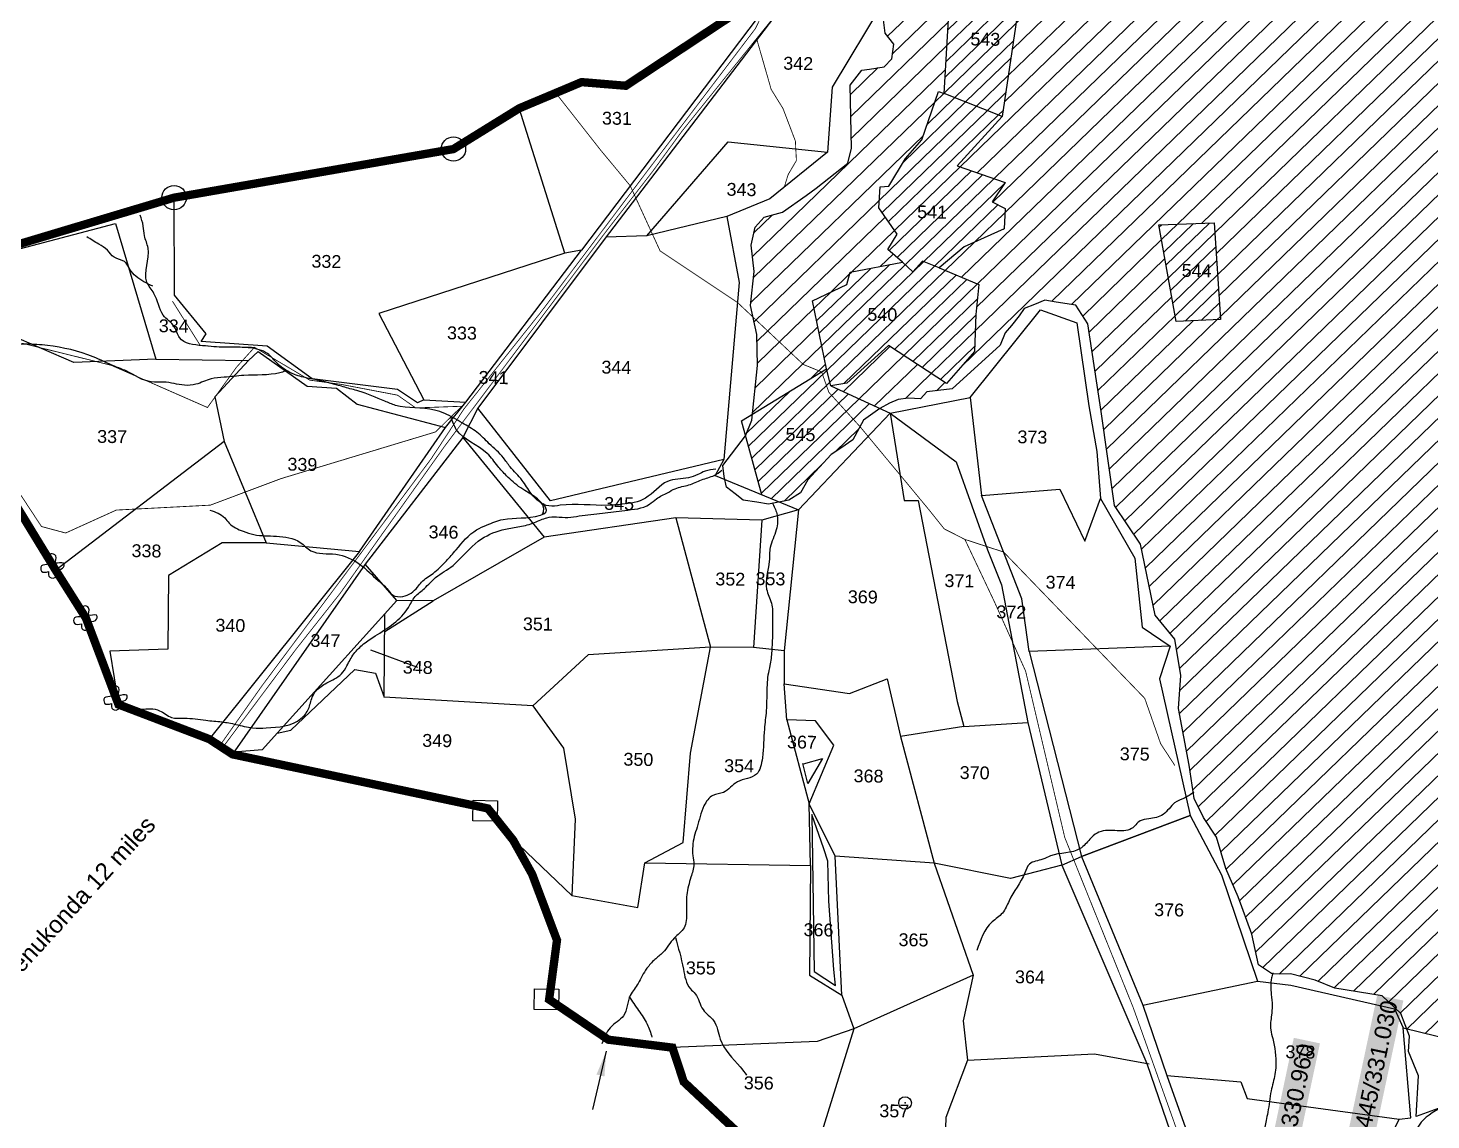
# Model space of a CAD drawing. Header units: feet. Extents: x 793020 to 798207, y 1563925 to 1571484.
# Drawn here: x 793883 to 795564, y 1566298 to 1567607 of the extents above; entities that cross this region are included whole.
import ezdxf
from ezdxf.enums import TextEntityAlignment as Align

# ---------------------------------------------------------------- set-up
doc = ezdxf.new("R2010")
doc.units = ezdxf.units.FT
doc.header["$LTSCALE"] = 15
doc.header["$MEASUREMENT"] = 0
doc.header["$PDMODE"] = 32
doc.header["$PDSIZE"] = 15
doc.linetypes.add('HIDDEN2', pattern=[0.1875, 0.125, -0.0625])
for name, color, linetype in [('HILL', 17, 'Continuous'), ('PLOT', 7, 'Continuous'), ('PLOT NO', 7, 'Continuous'), ('ROADS', 6, 'Continuous'), ('STRUCTURE', 5, 'Continuous'), ('TANKS-STREAM', 4, 'Continuous'), ('text2', 7, 'Continuous'), ('VILLAGE STONES', 240, 'Continuous')]:
    doc.layers.add(name, color=color, linetype=linetype)
doc.layers.add('VILLAGE BOUNDRY', color=5, linetype='HIDDEN2', lineweight=100)
doc.styles.get("Standard").update_dxf_attribs({"font": 'arial.ttf'})
doc.linetypes.add('DOTS', pattern='A,1e-06,-3,["●",Standard,S=3,R=0,X=-1.25,Y=-1.25],-3', length=6.000001)
doc.dimstyles.get("Standard").update_dxf_attribs({"dimtxt": 0.18, "dimasz": 30, "dimexe": 0.18, "dimexo": 0.0625, "dimgap": 0.09, "dimtad": 0, "dimtih": 1, "dimtoh": 1, "dimdec": 4, "dimzin": 0, "dimdsep": 46, "dimtxsty": 'Standard', "dimcen": 0.09, "dimadec": 0, "dimazin": 0, "dimtfac": 1, "dimtdec": 4, "dimtofl": 0, "dimtmove": 0, "dimatfit": 3, "dimfxl": 1, "dimtolj": 1, "dimtzin": 0, "dimarcsym": 0})
pattern_1 = [(44.0964586, (-45432.974, -26759.16), (-8.919515075, 9.20536399), [])]

msp = doc.modelspace()

# ---------------------------------------------------------------- hatches: boundary and pattern name
at = {"layer": 'TANKS-STREAM', "lineweight": -2}
h = msp.add_hatch(dxfattribs=at)
h.set_pattern_fill('ANSI31,_O', color=256, scale=153.813824, angle=-0.9035)
h.set_pattern_definition([(44.0964586, (-45432.974, -26759.16), (-13.37927261, 13.808046), [])])
h.paths.add_polyline_path([(795643, 1568038.9), (795621.6, 1568044.3), (795609.2, 1568043.3), (795592.8, 1568039.6), (795577, 1568044.3), (795555.6, 1568047.5), (795543.2, 1568044.5), (795519.7, 1568048), (795509.2, 1568046), (795492.9, 1568042.9), (795475.2, 1568044.8), (795458.6, 1568044), (795433.3, 1568042.8), (795421.6, 1568038.6), (795407.6, 1568037.8), (795401.9, 1568043.1), (795392.7, 1568051.7), (795382.2, 1568051.8), (795335.9, 1568052.5), (795317.8, 1568036.7), (795288.6, 1568011.1), (795232, 1567995.2), (795179.5, 1568005.1), (795145, 1568015), (795113.7, 1568018.7), (795113.3, 1568015), (795127.5, 1568014.6), (795131.6, 1567972.4), (795138.3, 1567971), (795137.2, 1567860.1), (795086.6, 1567858.1), (795082.7, 1567850.6), (795062.8, 1567835.6), (795017.1, 1567812.6), (794988.8, 1567783.5), (794951.9, 1567752.4), (794918.8, 1567744.2), (794866, 1567742.3), (794859.1, 1567742), (794876.9, 1567722.4), (794895.3, 1567695.5), (794913.3, 1567659.6), (794913.3, 1567634.5), (794908.1, 1567616.7), (794910.2, 1567600.7), (794920.5, 1567587.8), (794918, 1567570.1), (794909, 1567560.7), (794891.3, 1567557.9), (794882.2, 1567556.5), (794868.3, 1567538.7), (794869.6, 1567463.1), (794865.5, 1567445.2), (794827.4, 1567414.9), (794815.4, 1567406.4), (794787.1, 1567386.2), (794765.1, 1567380.2), (794754.1, 1567368.3), (794749.6, 1567346.6), (794753.1, 1567315), (794748.8, 1567274.2), (794756.4, 1567239.5), (794757.1, 1567202.3), (794751, 1567144.2), (794839.8, 1567198.3), (794823.1, 1567280.1), (794864.1, 1567299.5), (794868, 1567314.1), (794930.9, 1567326.2), (794913.3, 1567341.4), (794924.5, 1567359.9), (794902.6, 1567391.3), (794904, 1567416.5), (794914.7, 1567417.5), (794934.4, 1567450.4), (794954, 1567473.1), (794973.9, 1567531), (794980.8, 1567528.6), (794992.5, 1567727), (795018.2, 1567723.7), (795067.5, 1567768.8), (795088.2, 1567756.6), (795050.4, 1567501.1), (794996.4, 1567441.8), (795054.1, 1567422), (795038.3, 1567398.6), (795053.8, 1567390.5), (795052.7, 1567366.2), (795004.8, 1567344.7), (794974.7, 1567319.3), (795022.4, 1567299.5), (795018.9, 1567263.5), (795017.3, 1567219.1), (794983.8, 1567180.7), (794914.2, 1567226.2), (794864.3, 1567181.3), (794844.9, 1567178.1), (794903.7, 1567151), (794915.2, 1567157.1), (794925.8, 1567161.5), (794937.9, 1567163.3), (794952.5, 1567162.5), (794960.1, 1567170.7), (794990.5, 1567174.5), (795048, 1567226.6), (795053.8, 1567241.6), (795061.4, 1567250.4), (795070.6, 1567262.1), (795076.7, 1567270.9), (795089, 1567275.7), (795101.6, 1567280.7), (795115.1, 1567278.5), (795138.5, 1567274.6), (795153.2, 1567252.2), (795168.9, 1567147.3), (795185.2, 1567034.6), (795216.1, 1566988.3), (795233.8, 1566902.9), (795257.2, 1566874.2), (795264.5, 1566830.7), (795261.6, 1566791.2), (795274.7, 1566723.2), (795280.6, 1566683), (795291.9, 1566660.2), (795307.5, 1566636.9), (795318.4, 1566599.3), (795333.2, 1566565.2), (795349.6, 1566520.3), (795357.5, 1566483.6), (795374.4, 1566472.3), (795396.2, 1566472.8), (795425.7, 1566465.1), (795449, 1566455.6), (795505.8, 1566446.4), (795528.1, 1566425.3), (795535.2, 1566407.2), (795692.5, 1566368.4), (795722.8, 1566373), (795730.3, 1566392.1), (795730.5, 1566404.9), (795731, 1566440.9), (795732.2, 1566448), (795744.6, 1566457.3), (795755.7, 1566469.4), (795757.7, 1566476.2), (795761.5, 1566492), (795760.6, 1566503.1), (795759.5, 1566518.1), (795765.4, 1566546.6), (795759.8, 1566576.7), (795742.7, 1566632.3), (795727, 1566659), (795709.7, 1566686.3), (795707.1, 1566701.2), (795693.3, 1566751.7), (795679.5, 1566777.9), (795679.2, 1566807), (795688.9, 1566824.2), (795687, 1566850.6), (795687.5, 1566864.3), (795694.3, 1566880.9), (795700.7, 1566889.5), (795726.9, 1566898.5), (795747.1, 1566887.1), (795788.3, 1566873.9), (795817.3, 1566867.1), (795842, 1566865.9), (795866.7, 1566872.1), (795907.2, 1566889.3), (795934.9, 1566900.9), (795967.6, 1566914.6), (796012.6, 1566946.8), (796036.4, 1566966.6), (796066.7, 1566990.8), (796109.2, 1567024.9), (796116.3, 1567031.5), (796122.2, 1567037.4), (796133.7, 1567047.4), (796144.2, 1567055.7), (796147.1, 1567065.4), (796161.3, 1567071.7), (796182.2, 1567069.2), (796201.8, 1567082.2), (796198.1, 1567091.5), (796201.5, 1567106.2), (796204.7, 1567114.8), (796207.7, 1567126.2), (796211.2, 1567132.8), (796217.7, 1567147.1), (796218.9, 1567166.1), (796220.5, 1567189.5), (796222.1, 1567212.4), (796219.6, 1567227.3), (796224.6, 1567239.2), (796233.9, 1567259.4), (796250.5, 1567264.8), (796263, 1567265.3), (796277.2, 1567257.4), (796294.3, 1567256.9), (796309.3, 1567250.3), (796321.3, 1567234.3), (796343.1, 1567223.8), (796357.9, 1567209.8), (796369.1, 1567190.5), (796387.5, 1567175.9), (796416.8, 1567144.7), (796428.2, 1567139.5), (796465.1, 1567104.8), (796468.8, 1567130.9), (796469.1, 1567209.5), (796573.5, 1567220.4), (796661.4, 1567183), (796663.3, 1567138.1), (796675.5, 1567147.7), (796711.7, 1567137.2), (796748.5, 1567104.5), (796810, 1567084.1), (796830.8, 1567092.4), (796845, 1567082.3), (796880.4, 1567088.3), (796876.9, 1567091.4), (796860.9, 1567104.5), (796821.6, 1567134.3), (796802.7, 1567157.5), (796774.9, 1567181), (796759.7, 1567191.8), (796734.2, 1567166), (796655.5, 1567206.9), (796566.3, 1567299.6), (796597.6, 1567320), (796642.4, 1567332.3), (796639.2, 1567336.8), (796634.9, 1567354.5), (796630.5, 1567389.3), (796627.7, 1567406.4), (796618.8, 1567423.9), (796618.5, 1567450.6), (796620.1, 1567464.8), (796615.3, 1567486.7), (796606.6, 1567498.4), (796590.4, 1567511.7), (796570, 1567528.3), (796557.4, 1567536.6), (796547.7, 1567546.3), (796547, 1567556.7), (796545.5, 1567581.3), (796546.9, 1567596.3), (796550, 1567607.5), (796553.8, 1567632.6), (796561.6, 1567648.4), (796565.1, 1567656.9), (796576.4, 1567665.6), (796585.9, 1567674.5), (796592.8, 1567686.7), (796597.3, 1567693.4), (796609.2, 1567700.4), (796629.5, 1567715.3), (796632.4, 1567724.2), (796630.4, 1567736.5), (796623, 1567743.4), (796597, 1567759.2), (796583.5, 1567763.5), (796573.4, 1567769.4), (796563.7, 1567774.8), (796552.1, 1567784.1), (796537.7, 1567788.9), (796499.9, 1567801.6), (796473.9, 1567808.9), (796469.1, 1567813.2), (796461, 1567821.2), (796447.5, 1567829.6), (796438.2, 1567833.1), (796428.5, 1567841.9), (796411.5, 1567864), (796411.2, 1567876.7), (796417.3, 1567892.6), (796429.9, 1567916.3), (796446.1, 1567935.1), (796475.6, 1567952.9), (796510.8, 1567965), (796541.7, 1567994.5), (796568.6, 1568019.3), (796599.1, 1568038.4), (796630.3, 1568054.4), (796660.7, 1568079.9), (796689.1, 1568098.8), (796729.6, 1568107.8), (796764.7, 1568106.6), (796808.8, 1568073.6), (796835, 1568054.1), (796883.1, 1568028.6), (796896.9, 1568027), (796915.6, 1568035.8), (796931.3, 1568054.1), (796922.7, 1568072.5), (796912.1, 1568087.6), (796883.8, 1568128.8), (796871.1, 1568140.4), (796860.8, 1568160.5), (796841.2, 1568181.4), (796827.3, 1568201.2), (796818.3, 1568214.1), (796808.9, 1568232.5), (796798.5, 1568240.3), (796773.8, 1568269.3), (796761, 1568285.6), (796750.6, 1568294.9), (796730.1, 1568313.3), (796721.4, 1568323.8), (796715.5, 1568330.2), (796709.2, 1568333.3), (796664.7, 1568244.4), (796597.5, 1568244.8), (796566, 1568167), (796460.5, 1568148.5), (796346.5, 1568111.1), (796348.6, 1568172.8), (796385.7, 1568223.2), (796457.2, 1568277.3), (796568.4, 1568280.3), (796595.4, 1568362.7), (796569.4, 1568354.8), (796545.5, 1568354.2), (796535.3, 1568349.2), (796508, 1568348.5), (796476.5, 1568336.2), (796457.3, 1568340.5), (796439.9, 1568335.8), (796405.7, 1568326.6), (796380.4, 1568303.5), (796334, 1568261), (796303, 1568223.9), (796277.3, 1568196.2), (796245.4, 1568192.4), (796212.1, 1568192.7), (796205.6, 1568189.2), (796188, 1568162.6), (796174.2, 1568150.8), (796156.7, 1568145.6), (796128.5, 1568132.1), (796116.4, 1568122), (796088.7, 1568111.1), (796067.3, 1568091), (795986.5, 1568042.4), (795938.6, 1568031.6), (795905.5, 1568034.2), (795850.3, 1568049.9), (795815.1, 1568067), (795790.9, 1568079.5), (795776.6, 1568064.6), (795757.7, 1568061.8), (795734.5, 1568058.3), (795711.7, 1568048.9), (795667.1, 1568049.8)])
h.paths.add_polyline_path([(795304.6, 1567373.3), (795312, 1567257.5), (795259, 1567255.2), (795238.3, 1567371.1)], flags=16)
h = msp.add_hatch(dxfattribs=at)
h.set_pattern_fill('ANSI31', color=256, scale=102.542549, angle=-0.9035)
h.set_pattern_definition(pattern_1)
h.paths.add_polyline_path([(795088.2, 1567756.6), (795067.5, 1567768.8), (795018.2, 1567723.7), (794992.5, 1567727), (794980.8, 1567528.6), (795050.4, 1567501.1)])
h = msp.add_hatch(dxfattribs=at)
h.set_pattern_fill('ANSI31', color=256, scale=102.542549, angle=-0.9035)
h.set_pattern_definition(pattern_1)
h.paths.add_polyline_path([(794954, 1567473.1), (794934.4, 1567450.4), (794914.7, 1567417.5), (794904, 1567416.5), (794902.6, 1567391.3), (794924.5, 1567359.9), (794913.3, 1567341.4), (794930.9, 1567326.2), (794943.4, 1567314.5), (794955, 1567327.3), (794974.7, 1567319.3), (795004.8, 1567344.7), (795052.7, 1567366.2), (795053.8, 1567390.5), (795038.3, 1567398.6), (795054.1, 1567422), (794996.4, 1567441.8), (795050.4, 1567501.1), (794980.8, 1567528.6), (794973.9, 1567531)])
h = msp.add_hatch(dxfattribs=at)
h.set_pattern_fill('ANSI31', color=256, scale=102.542549, angle=-0.9035)
h.set_pattern_definition(pattern_1)
h.paths.add_polyline_path([(795304.6, 1567373.3), (795238.3, 1567371.1), (795259, 1567255.2), (795312, 1567257.5)])
h = msp.add_hatch(dxfattribs=at)
h.set_pattern_fill('ANSI31', color=256, scale=102.542549, angle=-0.9035)
h.set_pattern_definition(pattern_1)
h.paths.add_polyline_path([(794943.4, 1567314.5), (794930.9, 1567326.2), (794868, 1567314.1), (794864.1, 1567299.5), (794823.1, 1567280.1), (794839.8, 1567198.3), (794844.9, 1567178.1), (794864.3, 1567181.3), (794914.2, 1567226.2), (794983.8, 1567180.7), (795017.3, 1567219.1), (795018.9, 1567263.5), (795022.4, 1567299.5), (794974.7, 1567319.3), (794955, 1567327.3)])
h = msp.add_hatch(dxfattribs=at)
h.set_pattern_fill('ANSI31', color=256, scale=102.542549, angle=-0.9035)
h.set_pattern_definition(pattern_1)
h.paths.add_polyline_path([(794845.4, 1567095.8), (794857, 1567103.4), (794871.2, 1567113.4), (794884.2, 1567136.7), (794903.7, 1567151), (794844.9, 1567178.1), (794839.8, 1567198.3), (794751, 1567144.2), (794750.2, 1567136.9), (794742.8, 1567118), (794762.2, 1567047.4), (794783.3, 1567038.6), (794794.8, 1567040.9), (794808.7, 1567049.5), (794817.6, 1567065.1), (794831.4, 1567080.6)])

# ---------------------------------------------------------------- linework, layer by layer
at = {"layer": 'HILL', "lineweight": -2, "elevation": -2.1}
for points in [[(794812.1, 1566724.8), (794835.1, 1566731.1), (794817.4, 1566701.1), (794811.4, 1566725.2)], [(794822.4, 1566663.8), (794825.2, 1566475.6), (794850.5, 1566458.7), (794848.6, 1566478), (794842.5, 1566560.2), (794841.5, 1566608), (794836.6, 1566622.6), (794822.4, 1566663.8)]]:
    msp.add_lwpolyline(points, dxfattribs=at)
at = {"layer": 'PLOT', "lineweight": -2}
for points in [[(794762.2, 1567047.4), (794737.8, 1567136.2), (794839.8, 1567198.3), (794823.1, 1567280.1), (794864.1, 1567299.5), (794868, 1567314.1), (794930.9, 1567326.2), (794913.3, 1567341.4), (794924.5, 1567359.9), (794902.6, 1567391.3), (794904, 1567416.5), (794914.7, 1567417.5), (794934.4, 1567450.4), (794954, 1567473.1), (794973.9, 1567531), (794980.8, 1567528.6), (794992.5, 1567727), (795018.2, 1567723.7), (795067.5, 1567768.8), (795088.2, 1567756.6), (795050.4, 1567501.1), (794980.8, 1567528.6)], [(794828.2, 1567721.8), (794781.4, 1567626.2), (794574.5, 1567355.1), (794422, 1567151.3), (794403.9, 1567116.1), (794286.6, 1566964.3), (794127.8, 1566736.1)], [(794838.4, 1567738.2), (794866.2, 1567726), (794892, 1567688.1), (794907.8, 1567637.8), (794846.7, 1567536.1), (794841, 1567458), (794771.9, 1567402.2), (794720.3, 1567381.2), (794624.5, 1567357.9), (794575.4, 1567356.3)], [(794803.9, 1567713.7), (794756.5, 1567618.8), (794546, 1567340.5), (794526.1, 1567337.2), (794471.5, 1567510.8)], [(795050.4, 1567501.1), (794996.4, 1567441.8), (795054.1, 1567422), (795038.3, 1567398.6), (795053.8, 1567390.5), (795052.7, 1567366.2), (795004.8, 1567344.7), (794974.7, 1567319.3), (794955, 1567327.3), (794943.4, 1567314.5), (794930.9, 1567326.2)], [(794624.5, 1567357.9), (794721.9, 1567470.7), (794841, 1567458)], [(794357, 1567161.1), (794349.5, 1567157.8), (794325.7, 1567173.6), (794223.4, 1567186.2), (794169.4, 1567225.6), (794090.2, 1567231.3), (794096.1, 1567240.4), (794058, 1567286.7), (794057.6, 1567403.6)], [(793708.7, 1567299.1), (793987.6, 1567372.5), (794035.9, 1567210), (794147.1, 1567208.2), (794158.4, 1567219.2), (794217.4, 1567177.6), (794252.4, 1567175.2), (794277, 1567155.9), (794383, 1567128.1), (794407.5, 1567158.3)], [(794720.3, 1567381.2), (794735.2, 1567301.9), (794716.9, 1567089.5), (794508.8, 1567040), (794422, 1567151.3)], [(794526.1, 1567337.2), (794303.3, 1567264.6), (794357, 1567161.1), (794407.5, 1567158.3), (794546, 1567340.5)], [(794974.7, 1567319.3), (795022.4, 1567299.5), (795018.9, 1567263.5), (795017.3, 1567219.1), (794983.8, 1567180.7), (794914.2, 1567226.2), (794864.3, 1567181.3), (794844.9, 1567178.1), (794839.8, 1567198.3)], [(794716.9, 1567089.5), (794706.5, 1567070.3), (794706.5, 1567070.3), (794806.1, 1567029.3), (794916.3, 1567145.2), (795012.2, 1567164.1), (795096.2, 1567269.2), (795139.7, 1567253.6), (795154.2, 1567153.9), (795164, 1567099.3), (795168.3, 1567042.9), (795209.5, 1566971.3), (795218, 1566888.7), (795251.7, 1566865.8), (795239.1, 1566826.7), (795275.6, 1566662.6), (795313.3, 1566591.5), (795356.6, 1566463.9), (795396.5, 1566459.4), (795520.7, 1566431.1), (795531, 1566408.3), (795692.5, 1566368.4)], [(794035.9, 1567210), (793937.4, 1567206), (793860, 1567239.6), (793843.6, 1567202.4), (793826.8, 1567193.1), (793788.1, 1567206.5), (793728.3, 1567154.4), (793612, 1567160.2), (793598, 1567179.4), (793628.7, 1567224.7)], [(794147.1, 1567208.2), (794106.6, 1567164.8), (794117.6, 1567111.3), (793915.8, 1566956.8)], [(794844.9, 1567178.1), (794916.3, 1567145.2)], [(795012.2, 1567164.1), (795025.7, 1567046.5), (795119.6, 1567054), (795149.3, 1566991.9), (795168.3, 1567042.9)], [(794916.3, 1567145.2), (794995.2, 1567087), (795032.8, 1566981.2), (795049.5, 1566939.3), (795081, 1566774.3), (795122, 1566603), (795145.3, 1566613.5)], [(794916.3, 1567145.2), (794932.8, 1567040.6), (794949.5, 1567040.3), (794996.6, 1566799.6), (795004.4, 1566769.6), (795081, 1566774.3)], [(794117.6, 1567111.3), (794168.2, 1566989.6), (794280, 1566979.5), (794383, 1567128.1)], [(794403.9, 1567116.1), (794501.3, 1566996.4), (794368.1, 1566920.2), (794324.9, 1566920.5), (794286.6, 1566964.3)], [(795251.7, 1566865.8), (795082.9, 1566859.3), (795074, 1566922.4), (795025.7, 1567046.5)], [(794806.1, 1567029.3), (794789.1, 1566860.2), (794752.1, 1566864.2), (794700.9, 1566864.8), (794553.9, 1566855.6), (794487.9, 1566794.3), (794309.4, 1566804.6)], [(794806.1, 1567029.3), (794762.2, 1567016.8), (794659.1, 1567019.6), (794501.3, 1566996.4)], [(794659.1, 1567019.6), (794700.9, 1566864.8)], [(794762.2, 1567016.8), (794752.1, 1566864.2)], [(794168.2, 1566989.6), (794115.3, 1566989.7), (794051.1, 1566950.4), (794050.3, 1566862.2), (793980.7, 1566859.8), (793991, 1566795.9)], [(794280, 1566979.5), (794099.8, 1566754.4)], [(794324.9, 1566920.5), (794163.3, 1566741.4), (794129.5, 1566738.5)], [(794310.2, 1566883.4), (794368.1, 1566920.2)], [(794181.4, 1566761.5), (794197.7, 1566764.9), (794274.2, 1566837.9), (794299, 1566833.3), (794309.4, 1566804.6), (794310.5, 1566904.6)], [(794462, 1566635.8), (794534.6, 1566566.7), (794613.8, 1566552.4), (794622.1, 1566605.9), (794668, 1566630.3), (794676.9, 1566737.6), (794700.9, 1566864.8)], [(794789.1, 1566860.2), (794788.9, 1566820.7), (794867.2, 1566809), (794912.6, 1566826.5), (794928.5, 1566757.5), (794968.9, 1566605.7), (795015.5, 1566471.3), (795003.6, 1566416.4), (795009, 1566369.2), (794982.9, 1566300.5), (794979.4, 1566191.2)], [(795082.9, 1566859.3), (795145.3, 1566613.5), (795275.6, 1566662.6)], [(795122, 1566603), (795060.2, 1566587.4), (794968.9, 1566605.7), (794850.1, 1566613.9), (794818.9, 1566676.8), (794848.7, 1566747), (794826.8, 1566776.3), (794792.2, 1566777.5), (794788.9, 1566820.7)], [(794487.9, 1566794.3), (794524.6, 1566743.6), (794538.4, 1566658.4), (794534.6, 1566566.7)], [(794792.2, 1566777.5), (794818.9, 1566676.8)], [(795004.4, 1566769.6), (794928.5, 1566757.5)], [(794622.1, 1566605.9), (794820.5, 1566602.6), (794818.9, 1566676.8)], [(795275.6, 1566662.6), (795145.3, 1566613.5), (795218.8, 1566435.5), (795356.6, 1566463.9)], [(794858, 1566447.4), (794850.1, 1566613.9)], [(794820.5, 1566602.6), (794819.6, 1566471.4), (794858, 1566447.4), (794872.7, 1566407)], [(795122, 1566603), (795223.9, 1566365.3), (795289.2, 1566174.2), (795301.9, 1566137.1)], [(795015.5, 1566471.3), (794872.7, 1566407), (794828.5, 1566391.9), (794655.1, 1566384.4)], [(795218.8, 1566435.5), (795247.6, 1566351.1), (795336.4, 1566343.5), (795343.9, 1566323.5), (795526.2, 1566298.7)], [(794872.7, 1566407), (794815.7, 1566224.3)], [(795300.2, 1565783.4), (795336.8, 1566001.8), (795362.6, 1566003.9), (795400.5, 1566150.5), (795459.9, 1566161.1), (795526.2, 1566298.7), (795540.1, 1566300.3), (795531, 1566408.3)], [(795009, 1566369.2), (795161.2, 1566377.1), (795226.7, 1566364.8)], [(795247.6, 1566351.1), (795322.2, 1566142.9)]]:
    msp.add_lwpolyline(points, dxfattribs=at)
at = {"layer": 'PLOT', "lineweight": -2, "elevation": -2.1}
msp.add_lwpolyline([(795238.3, 1567371.1), (795304.6, 1567373.3), (795312, 1567257.5), (795259, 1567255.2), (795238.3, 1567371.1)], dxfattribs=at)
at = {"layer": 'ROADS', "linetype": 'HIDDEN2', "lineweight": -2, "ltscale": 10, "const_width": 1}
for points in [[(794112.3, 1566746.2), (794163.3, 1566818.6), (794311, 1567016.7), (794365.8, 1567090.4), (794405.3, 1567150.4), (794496.7, 1567265.4), (794626.6, 1567437.7), (794754.5, 1567606.3), (794801.6, 1567702.6), (794807.6, 1567715)], [(794816.1, 1567717.8), (794777.8, 1567621.5), (794666.8, 1567483.7), (794630.9, 1567434.5), (794574.7, 1567362), (794485.8, 1567243.7), (794428.4, 1567167.3), (794382.7, 1567106.5), (794312.8, 1567008.2), (794256.8, 1566929.2), (794204.2, 1566862.6), (794142.7, 1566780.2), (794117.7, 1566746.6)], [(794756, 1567594.4), (794773.4, 1567533.6), (794787.7, 1567510.4), (794802.5, 1567471.5), (794803.7, 1567448.1), (794793.9, 1567431.5), (794789.1, 1567416.1)], [(794515.2, 1567529.2), (794569.3, 1567460.3), (794604.5, 1567417.9), (794640.3, 1567339.8), (794733.2, 1567277.8), (794812, 1567203.6), (794833.9, 1567194.7), (794842.7, 1567170.1), (794879.9, 1567129.1), (794937.5, 1567059.7), (794962, 1567030.1), (794981, 1567006.4), (795005.7, 1566993.8), (795052.1, 1566978.7), (795150.8, 1566876.3), (795221.3, 1566803.2), (795240.3, 1566748.9), (795257.4, 1566722.7)], [(795005.7, 1566993.8), (795040.8, 1566919.6), (795078.5, 1566835.8), (795125.4, 1566636.4), (795207.7, 1566431.8), (795280.9, 1566226.4), (795309, 1566136.8), (795320.5, 1566055.2), (795330, 1565987.6), (795346.8, 1565868.2), (795377.7, 1565817.2), (795426.1, 1565622), (795456, 1565469.6), (795471, 1565384), (795518.8, 1565267.4), (795534.8, 1565228.3)]]:
    msp.add_lwpolyline(points, dxfattribs=at)
at = {"layer": 'ROADS', "linetype": 'DOTS', "lineweight": -2, "ltscale": 0.15, "const_width": 1}
for points in [[(793554.5, 1567283.6), (793572.6, 1567260.8), (793573, 1567232.4), (793577.9, 1567218.3), (793588.3, 1567194.9), (793616.9, 1567137.9), (793618.4, 1567129.5), (793669.2, 1567134.7), (793700.3, 1567143.4), (793711.6, 1567148), (793740.6, 1567154.5), (793784.7, 1567199), (793835.2, 1567187.8), (793849.3, 1567200.2), (793860.7, 1567223.6), (793876.2, 1567228.9), (793982.2, 1567202.7), (794097.7, 1567152), (794132.6, 1567200.4), (794154.1, 1567224.2), (794220.4, 1567184.8), (794257.5, 1567179.8)], [(794154.1, 1567224.2), (794105.8, 1567225), (794089.1, 1567226.4), (794055.8, 1567279.4)]]:
    msp.add_lwpolyline(points, dxfattribs=at)
at = {"layer": 'ROADS', "linetype": 'DOTS', "lineweight": -2, "ltscale": 0.15, "const_width": 1, "elevation": -2.1}
msp.add_lwpolyline([(794402.5, 1567153.5), (794347.3, 1567151.5), (794325.6, 1567166.8), (794257.5, 1567179.8)], dxfattribs=at)
at = {"layer": 'ROADS', "linetype": 'HIDDEN2', "lineweight": -2, "ltscale": 10, "const_width": 1, "elevation": -2.1}
msp.add_lwpolyline([(793863.7, 1567062.6), (793898.7, 1567009.3), (793927.7, 1567001.5), (793988.4, 1567029), (794101.1, 1567034.9), (794185.8, 1567066.7), (794371.1, 1567122.7), (794407.5, 1567158.3)], dxfattribs=at)
at = {"layer": 'TANKS-STREAM', "lineweight": -2, "elevation": -2.1}
for points in [[(794715.4, 1567082.6), (794742.8, 1567118), (794750.2, 1567136.9), (794757.1, 1567202.3), (794756.4, 1567239.5), (794748.8, 1567274.2), (794753.1, 1567315), (794749.6, 1567346.6), (794754.1, 1567368.3), (794765.1, 1567380.2), (794787.1, 1567386.2), (794815.4, 1567406.4), (794827.4, 1567414.9), (794865.5, 1567445.2), (794869.6, 1567463.1), (794868.3, 1567538.7), (794882.2, 1567556.5), (794891.3, 1567557.9), (794909, 1567560.7), (794918, 1567570.1), (794920.5, 1567587.8), (794910.2, 1567600.7), (794908.1, 1567616.7)], [(795577.5, 1566313), (795546.6, 1566302), (795549.6, 1566350.5), (795537.5, 1566379.9), (795538.8, 1566398.2), (795528.1, 1566425.3), (795505.8, 1566446.4), (795449, 1566455.6), (795425.7, 1566465.1), (795396.2, 1566472.8), (795374.4, 1566472.3), (795357.5, 1566483.6), (795349.6, 1566520.3), (795333.2, 1566565.2), (795318.4, 1566599.3), (795307.5, 1566636.9), (795291.9, 1566660.2), (795280.6, 1566683), (795274.7, 1566723.2), (795261.6, 1566791.2), (795264.5, 1566830.7), (795257.2, 1566874.2), (795233.8, 1566902.9), (795216.1, 1566988.3), (795185.2, 1567034.6), (795168.9, 1567147.3), (795153.2, 1567252.2), (795138.5, 1567274.6), (795115.1, 1567278.5), (795101.6, 1567280.7), (795089, 1567275.7), (795076.7, 1567270.9), (795070.6, 1567262.1), (795061.4, 1567250.4), (795053.8, 1567241.6), (795048, 1567226.6), (794990.5, 1567174.5), (794960.1, 1567170.7), (794952.5, 1567162.5), (794937.9, 1567163.3), (794925.8, 1567161.5), (794915.2, 1567157.1), (794903.7, 1567151), (794884.2, 1567136.7), (794871.2, 1567113.4), (794857, 1567103.4), (794845.4, 1567095.8), (794831.4, 1567080.6), (794817.6, 1567065.1), (794808.7, 1567049.5), (794794.8, 1567040.9), (794770.4, 1567036.1), (794756.4, 1567038.3), (794740, 1567040.9), (794730.2, 1567048.5), (794720.1, 1567056.3), (794717.1, 1567069.2), (794715.4, 1567082.6)]]:
    msp.add_lwpolyline(points, dxfattribs=at)
at = {"layer": 'TANKS-STREAM', "lineweight": -2}
for points in [[(794707.1, 1567078, -2.1), (794694.4, 1567075.7, -2.1), (794685.5, 1567071.5, -2.1), (794674.3, 1567067.8, -2.1), (794649.3, 1567063.3, -2.1), (794622.7, 1567043.3, -2.1), (794594.8, 1567035.9, -2.1), (794577.7, 1567034.7, -2.1), (794520.7, 1567034.7, -2.1), (794507, 1567033.9, -2.1), (794485.8, 1567048.8, -2.1), (794474.9, 1567064.6, -2.1), (794460.5, 1567080.9, -2.1), (794452.4, 1567091.7, -2.1), (794435.6, 1567108.5, -2.1), (794420.7, 1567122.4, -2.1), (794403.3, 1567133.4, -2.1), (794382.1, 1567144.9, -2.1), (794369.9, 1567149, -2.1), (794323.2, 1567154.6, -2.1), (794310.2, 1567159.7, -2.1), (794279, 1567171.6, -2.1), (794262.3, 1567176.3, -2.1), (794254.8, 1567178.5, -2.1), (794219.4, 1567186.9, -2.1), (794202, 1567191.6, -2.1), (794182, 1567204.5, -2.1), (794169.6, 1567216.7, -2.1), (794148.8, 1567223.5, -2.1), (794129.7, 1567224.2, -2.1), (794118.4, 1567224.3, -2.1), (794091.7, 1567226.1, -2.1), (794064.2, 1567235.8, -2.1), (794057.9, 1567248.9, -2.1), (794044.8, 1567262.7, -2.1), (794033.6, 1567288.9, -2.1), (794025.2, 1567302.3, -2.1), (794026.5, 1567343.2, -2.1), (794022.2, 1567358, -2.1), (794020.7, 1567369.6, -2.1), (794017.2, 1567382.7, -2.1)], [(794032.2, 1567297.4, -2.1), (794011.9, 1567309.3, -2.1), (794004.8, 1567317.6, -2.1), (793998.1, 1567326.9, -2.1), (793985.9, 1567332.2, -2.1), (793977.8, 1567340.6, -2.1), (793967.4, 1567347.9, -2.1), (793953.1, 1567356.7, -2.1)], [(794191.1, 1567195.5, -2.1), (794184.5, 1567193.6, -2.1), (794141.4, 1567190.5, -2.1), (794117.7, 1567188.2, -2.1), (794102, 1567186.4, -2.1), (794083.8, 1567179.8, -2.1), (794070.1, 1567178.7, -2.1), (794045.1, 1567182.5, -2.1), (794030.4, 1567182.7, -2.1), (794000.2, 1567195.8, -2.1), (793986.3, 1567201.5, -2.1), (793960.8, 1567212.8, -2.1), (793905.8, 1567226.3, -2.1), (793880.9, 1567228.1, -2.1), (793842.5, 1567227.7, -2.1), (793817.5, 1567223.6, -2.1), (793805.4, 1567213.2, -2.1), (793772.2, 1567212.4, -2.1), (793764.8, 1567200.5, -2.1), (793757.2, 1567195.2, -2.1), (793734.5, 1567184.3, -2.1), (793721.1, 1567180.4, -2.1), (793684.8, 1567160.1, -2.1), (793661.3, 1567150.4, -2.1), (793653, 1567144.1, -2.1), (793637.9, 1567140.5, -2.1)], [(794499.5, 1567024.6, -2.1), (794500.4, 1567026.7, -2.1), (794473.3, 1567055.7, -2.1), (794456.2, 1567070.1, -2.1), (794445.7, 1567081.7, -2.1), (794433.2, 1567096.8, -2.1), (794396, 1567125.8, -2.1), (794389.8, 1567140, -2.1)], [(794100.7, 1567028.7, -2.1), (794118.4, 1567019.8, -2.1), (794123.7, 1567013.2, -2.1), (794140.4, 1567003.7, -2.1), (794153.3, 1566999.7, -2.1), (794180.4, 1566997.7, -2.1), (794209, 1566990.2, -2.1), (794221.8, 1566980.3, -2.1), (794251.5, 1566976, -2.1), (794280, 1566964.2, -2.1), (794302.5, 1566944.4, -2.1), (794312.6, 1566935, -2.1), (794319.5, 1566927.3, -2.1), (794332, 1566925.5, -2.1), (794349.5, 1566936.6, -2.1), (794354.4, 1566942.5, -2.1), (794368.1, 1566953.1, -2.1), (794384.1, 1566968, -2.1), (794395.7, 1566981.3, -2.1), (794420.4, 1567005.3, -2.1), (794432.4, 1567011, -2.1), (794452, 1567017.7, -2.1), (794497.1, 1567023, -2.1), (794503.6, 1567026.7, -2.1), (794500.5, 1567037, -2.1)], [(794774.6, 1567037.9, -2.1), (794780.2, 1567024.8, -2.1), (794779.6, 1567005.3, -2.1), (794772.3, 1566984.1, -2.1), (794771.2, 1566967.7, -2.1), (794768, 1566934.1, -2.1), (794773.7, 1566917.4, -2.1), (794775.2, 1566899, -2.1), (794774.9, 1566876, -2.1), (794774.2, 1566859.9, -2.1), (794772, 1566842.5, -2.1), (794769.6, 1566831, -2.1), (794768.5, 1566819.6, -2.1), (794767.5, 1566788.3, -2.1), (794765.3, 1566766.4, -2.1), (794762.9, 1566732, -2.1), (794755.7, 1566712.3, -2.1), (794733, 1566703, -2.1), (794724.6, 1566696.7, -2.1), (794716.2, 1566690.4, -2.1), (794703.7, 1566686.9, -2.1), (794692.9, 1566674.2, -2.1), (794684.7, 1566648.9, -2.1), (794681.3, 1566637.5, -2.1), (794679.6, 1566614.5, -2.1), (794680.8, 1566604.3, -2.1), (794677.3, 1566588.8, -2.1), (794672.4, 1566567.7, -2.1), (794672, 1566546.3, -2.1), (794669, 1566528, -2.1), (794657.3, 1566515.8, -2.1), (794643.7, 1566498.5, -2.1), (794633.9, 1566489.9, -2.1), (794624.5, 1566479.5, -2.1), (794618.8, 1566470.4, -2.1), (794614.1, 1566461.3, -2.1), (794604.6, 1566447, -2.1), (794596.4, 1566422.7, -2.1), (794580.5, 1566408.3, -2.1), (794570.6, 1566389.1, -2.1)], [(795280, 1566690.4, -2.1), (795268.8, 1566683.6, -2.1), (795257.1, 1566677.8, -2.1), (795250.4, 1566670.9, -2.1), (795243.4, 1566664.1, -2.1), (795226.1, 1566658.8, -2.1), (795215.8, 1566656.2, -2.1), (795205.5, 1566647.1, -2.1), (795185.5, 1566644.6, -2.1), (795164.1, 1566641.7, -2.1), (795155.6, 1566634.4, -2.1), (795143.8, 1566623, -2.1), (795108.4, 1566614.3, -2.1), (795099, 1566610.2, -2.1), (795083.1, 1566604.5, -2.1), (795077.4, 1566593.9, -2.1), (795058.7, 1566560.4, -2.1), (795050.6, 1566545.7, -2.1), (795038.3, 1566535.2, -2.1), (795020.1, 1566500.7, -2.1)], [(794658.7, 1566516.5, -2.1), (794668.2, 1566478.6, -2.1), (794676.6, 1566455, -2.1), (794682.5, 1566449, -2.1), (794691.8, 1566430, -2.1), (794704.5, 1566416.9, -2.1), (794712.4, 1566394.7, -2.1), (794736.3, 1566361.2, -2.1), (794744, 1566351.4, -2.1)], [(795375, 1566474, -2.1), (795373.3, 1566467.9, -2.1), (795372.9, 1566448.2, -2.1), (795374, 1566434.7, -2.1), (795373.2, 1566423.4, -2.1), (795372.3, 1566405.7, -2.1), (795374.7, 1566395.3, -2.1), (795378.4, 1566362.8, -2.1), (795377.3, 1566352.2, -2.1), (795372.8, 1566332.6, -2.1), (795368.8, 1566306.9, -2.1), (795366.7, 1566296.9, -2.1), (795365.3, 1566288.9, -2.1), (795360, 1566262, -2.1), (795356.5, 1566246.2, -2.1), (795344.9, 1566229, -2.1), (795335.5, 1566221.7, -2.1), (795328.6, 1566215.4, -2.1), (795319.8, 1566209.7, -2.1), (795313.2, 1566203.4, -2.1), (795305.7, 1566197.1, -2.1), (795294, 1566190.8, -2.1), (795272.9, 1566186.9, -2.1), (795258.1, 1566187.8, -2.1), (795240.7, 1566186.8, -2.1)], [(794603.2, 1566445.6, -2.1), (794614.5, 1566428.9, -2.1), (794624.8, 1566412.6, -2.1), (794630.5, 1566396.9, -2.1)], [(795577.5, 1566313, -2.1), (795550.1, 1566291.4, -2.1), (795545.4, 1566282, -2.1), (795541.2, 1566269.4, -2.1), (795531.4, 1566248.8, -2.1), (795526.1, 1566232.2, -2.1), (795515.5, 1566213.9, -2.1), (795500, 1566181.4, -2.1), (795491.3, 1566169.3, -2.1), (795486.1, 1566159.1, -2.1), (795460.4, 1566130.6, -2.1), (795454, 1566122.1, -2.1), (795427.4, 1566099.1, -2.1), (795418.1, 1566082.6, -2.1), (795406.6, 1566039.3, -2.1), (795401.8, 1566022.3, -2.1), (795398.1, 1566013.3, -2.1), (795395.7, 1566008.4, -2.1), (795391.6, 1566001.2, -2.1), (795382.8, 1565989.2, -2.1), (795374.5, 1565981.2, -2.1), (795370.4, 1565974.1, -2.1), (795348.3, 1565950.2, -2.1), (795335.4, 1565936.5, -2.1), (795327.1, 1565924.4, -2.1), (795317.5, 1565918.3, -2.1), (795304.1, 1565898.2, -2.1), (795295.8, 1565887.1, -2.1), (795276.5, 1565865.3, -2.1), (795259, 1565840.3, -2.1), (795243, 1565828.8, -2.1), (795237.9, 1565819.9, -2.1), (795233.2, 1565808, -2.1), (795229.3, 1565792.2, -2.1), (795225.4, 1565772.9, -2.1), (795217, 1565755, -2.1), (795214.1, 1565745.1, -2.1), (795206, 1565717.3, -2.1), (795202.1, 1565699.8, -2.1), (795197.9, 1565691.3, -2.1), (795194.1, 1565678.1, -2.1), (795192.9, 1565658.2, -2.1), (795190.6, 1565630.8, -2.1), (795194.9, 1565617.2, -2.1), (795196.4, 1565592.4, -2.1), (795197.9, 1565578.8, -2.1), (795202.4, 1565544.1, -2.1), (795205.7, 1565524.3, -2.1), (795208.2, 1565514.7, -2.1), (795209.3, 1565499.9, -2.1), (795210, 1565485.9, -2.1), (795210.4, 1565453.4, -2.1), (795211.1, 1565439, -2.1), (795210.8, 1565420, -2.1), (795236, 1565415.6, -2.1), (795249.5, 1565410.9, -2.1), (795261.5, 1565404.4, -2.1), (795275.4, 1565396.5, -2.1), (795287.5, 1565387.7, -2.1), (795298.6, 1565379.4, -2.1), (795317.5, 1565376.4, -2.1), (795340.4, 1565367.3, -2.1), (795343.1, 1565365, -2.1), (795360.9, 1565349.4, -2.1), (795381.1, 1565340.5, -2.1), (795396.8, 1565332.6, -2.1), (795415.6, 1565323.3, -2.1), (795427.2, 1565315.4, -2.1), (795431.2, 1565311.3, -2.1), (795435.2, 1565306.7, -2.1), (795443.7, 1565300.7, -2.1), (795455.7, 1565291.1, -2.1), (795459.7, 1565286, -2.1), (795464.6, 1565282.8, -2.1), (795469, 1565279.1, -2.1), (795484.1, 1565259.1, -2.1)]]:
    msp.add_spline(points, degree=3, dxfattribs=at)
msp.add_open_spline([(794018, 1566790.1, -2.1), (794025.8, 1566790.8, -2.1), (794039.3, 1566791.9, -2.1), (794053.7, 1566778.1, -2.1), (794073.8, 1566780.5, -2.1), (794093.5, 1566776.7, -2.1), (794114.3, 1566775.5, -2.1), (794132.9, 1566772, -2.1), (794150.5, 1566767.1, -2.1), (794176.9, 1566768, -2.1), (794204.1, 1566770.3, -2.1), (794220.2, 1566790.1, -2.1), (794221.8, 1566803.1, -2.1), (794228.9, 1566814.7, -2.1), (794241.8, 1566823, -2.1), (794257.5, 1566829.2, -2.1), (794265.7, 1566843.8, -2.1), (794272.6, 1566857, -2.1), (794284.7, 1566869, -2.1), (794308.6, 1566884.3, -2.1), (794334, 1566900, -2.1), (794345.4, 1566926.1, -2.1), (794359.4, 1566935.3, -2.1), (794371.8, 1566950.9, -2.1), (794388.2, 1566958.4, -2.1), (794405.3, 1566975.3, -2.1), (794422.6, 1566995.2, -2.1), (794450.3, 1567006.2, -2.1), (794472.4, 1567008.9, -2.1), (794489.2, 1567013.1, -2.1), (794503, 1567020.3, -2.1), (794516.9, 1567021.3, -2.1), (794529.8, 1567019.4, -2.1), (794548.1, 1567023.3, -2.1), (794571, 1567024.7, -2.1), (794598.7, 1567029.3, -2.1), (794623.1, 1567030.6, -2.1), (794636.8, 1567044.1, -2.1), (794648.1, 1567048.7, -2.1), (794660, 1567056.4, -2.1), (794675, 1567058.1, -2.1), (794689.6, 1567065.9, -2.1), (794704.2, 1567069.2, -2.1), (794711.6, 1567074.4, -2.1), (794714.5, 1567076.9, -2.1)], degree=3, knots=[0, 0, 0, 0, 21.744426, 37.879981, 52.896762, 78.041069, 96.942509, 113.604235, 133.575703, 149.537678, 191.480856, 205.835261, 220.313188, 229.037894, 244.514652, 264.612463, 276.159376, 292.161649, 308.410202, 324.880172, 375.895526, 390.910939, 405.591114, 423.751689, 448.456594, 456.691733, 493.954001, 524.171955, 541.148485, 559.135021, 574.722441, 585.834411, 599.297246, 612.704203, 639.966954, 666.155289, 696.065194, 706.631354, 720.927201, 731.263604, 747.78782, 763.899362, 779.529765, 790.591588, 790.591588, 790.591588, 790.591588], dxfattribs=at)
at = {"layer": 'text2', "lineweight": -2, "elevation": -2.1}
msp.add_lwpolyline([(794349.8, 1566840.4), (794293.5, 1566860.9)], dxfattribs=at)
at = {"layer": 'text2', "color": 3}
msp.add_point((794934, 1566318), dxfattribs=at)
at = {"layer": 'text2', "color": 2}
msp.add_point((794934, 1566318), dxfattribs=at)
at = {"layer": 'VILLAGE BOUNDRY', "lineweight": -2, "ltscale": 10, "const_width": 10}
for points in [[(794726.9, 1567622.3), (794599.2, 1567537.8), (794546.2, 1567542.2), (794471.5, 1567510.8), (794392.5, 1567461.9), (794057.6, 1567403.6), (793708.7, 1567299.1)], [(793789.2, 1567164.1), (793915.8, 1566956.8), (793951.9, 1566899.7), (793991, 1566795.9), (794099.8, 1566754.4), (794127.8, 1566736.1), (794433.9, 1566671.2), (794464.3, 1566633), (794487, 1566592.2), (794516.7, 1566513.2), (794507.3, 1566442.1), (794578.3, 1566393.9), (794655.1, 1566384.4), (794668.7, 1566343.3), (794771.1, 1566247.5)]]:
    msp.add_lwpolyline(points, dxfattribs=at)
at = {"layer": 'VILLAGE STONES', "lineweight": -2, "elevation": -2.1}
for points in [[(794445, 1566655.9), (794415.8, 1566656.3), (794416.2, 1566681), (794445.4, 1566680.5)], [(794518.6, 1566429.8), (794489.4, 1566430.2), (794489.8, 1566454.9), (794519, 1566454.4)]]:
    msp.add_lwpolyline(points, close=True, dxfattribs=at)
at = {"layer": 'VILLAGE STONES', "lineweight": -2}
for centre in [(794392.6, 1567462), (794057.7, 1567403.7)]:
    msp.add_circle(centre, 14.6, dxfattribs=at)
for points in [[(793907.1, 1566955.2, -2.1), (793898.8, 1566955.7, -2.1), (793898.7, 1566962.1, -2.1), (793907, 1566964.3, -2.1), (793910.2, 1566976.4, -2.1), (793915.8, 1566974.3, -2.1), (793916, 1566965.4, -2.1), (793925.3, 1566965.3, -2.1), (793924.1, 1566959.2, -2.1), (793915.9, 1566957.2, -2.1), (793915.9, 1566949.1, -2.1), (793908.7, 1566948.4, -2.1), (793907.1, 1566955.2, -2.1)], [(793946.7, 1566892.6, -2.1), (793938.3, 1566893.2, -2.1), (793938.2, 1566899.6, -2.1), (793946.5, 1566901.8, -2.1), (793949.7, 1566913.8, -2.1), (793955.3, 1566911.7, -2.1), (793955.5, 1566902.8, -2.1), (793964.8, 1566902.8, -2.1), (793963.6, 1566896.7, -2.1), (793955.4, 1566894.7, -2.1), (793955.4, 1566886.6, -2.1), (793948.2, 1566885.9, -2.1), (793946.7, 1566892.6, -2.1)], [(793982.7, 1566796.9, -2.1), (793974.4, 1566797.5, -2.1), (793974.3, 1566803.8, -2.1), (793982.5, 1566806, -2.1), (793985.7, 1566818.1, -2.1), (793991.3, 1566816, -2.1), (793991.6, 1566807.1, -2.1), (794000.9, 1566807, -2.1), (793999.6, 1566801, -2.1), (793991.4, 1566799, -2.1), (793991.4, 1566790.8, -2.1), (793984.2, 1566790.2, -2.1), (793982.7, 1566796.9, -2.1)]]:
    msp.add_spline(points, degree=3, dxfattribs=at)

# ---------------------------------------------------------------- texts
at = {"layer": 'PLOT NO', "lineweight": -2}
for s, p in [('543', (795030.2, 1567593.7, -2.1)), ('342', (794805.9, 1567564.6, -2.1)), ('331', (794588.6, 1567498.8, -2.1)), ('343', (794737.9, 1567413.4, -2.1)), ('541', (794966.4, 1567386.4, -2.1)), ('332', (794240.3, 1567327.2, -2.1)), ('544', (795283.5, 1567316.1, -2.1)), ('540', (794906.7, 1567263.5, -2.1)), ('334', (794057.3, 1567249.8, -2.1)), ('333', (794402.8, 1567241.3, -2.1)), ('344', (794587.9, 1567200.2, -2.1)), ('341', (794440.7, 1567187.9, -2.1)), ('337', (793983.4, 1567117.1, -2.1)), ('545', (794808.6, 1567119.6, -2.1)), ('373', (795086.6, 1567116.6, -2.1)), ('339', (794211.5, 1567083.8, -2.1)), ('345', (794591.2, 1567036.8, -2.1)), ('346', (794380.7, 1567002.6, -2.1)), ('338', (794024.6, 1566980.1, -2.1)), ('352', (794724.5, 1566946.2, -2.1)), ('353', (794772.6, 1566946.6, -2.1)), ('371', (794999.1, 1566944.2, -2.1)), ('374', (795120.4, 1566942.3, -2.1)), ('369', (794883.3, 1566924.9, -2.1)), ('372', (795061.4, 1566906.7, -2.1)), ('340', (794125.2, 1566890.7, -2.1)), ('351', (794493.8, 1566892.4, -2.1)), ('347', (794239.1, 1566872.5, -2.1)), ('348', (794349.8, 1566840.4, -2.1)), ('349', (794373.1, 1566752.6, -2.1)), ('367', (794810.4, 1566750.8, -2.1)), ('350', (794614.3, 1566730, -2.1)), ('354', (794735, 1566722.3, -2.1)), ('375', (795209.3, 1566736.5, -2.1)), ('368', (794890.2, 1566710.1, -2.1)), ('370', (795017.4, 1566714, -2.1)), ('376', (795250.5, 1566549.6, -2.1)), ('366', (794830.2, 1566525.6, -2.1)), ('365', (794944.1, 1566513.6, -2.1)), ('355', (794689.1, 1566479.9, -2.1)), ('364', (795083.7, 1566469.1, -2.1)), ('378', (795407.9, 1566379.2, -2.1)), ('356', (794758.6, 1566342, -2.1)), ('357', (794921.1, 1566308.5, -2.1))]:
    msp.add_text(s, height=15.38, rotation=359.0965, dxfattribs=at).set_placement(p, align=Align.MIDDLE_CENTER)
msp.add_text('Penukonda 12 miles ', height=20.509, rotation=47.5564, dxfattribs=at).set_placement((793861.8, 1566458.7, -2.1))
at = {"layer": 'STRUCTURE', "color": 5, "char_height": 20, "attachment_point": 1, "rotation": 78.0353, "bg_fill": 1, "box_fill_scale": 1.3, "bg_fill_color": 7, "bg_fill_true_color": 16777215, "bg_fill_transparency": 4390977}
for s, insert, width in [('\\pi1.1982;UT@ KM 331.445/331.030', (795435.9, 1566115.9), 331.66), ('\\pi0.72756;SLRB@ KM 330.960', (795351, 1566136), 258.645)]:
    msp.add_mtext(s, dxfattribs=dict(at, insert=insert, width=width))

# ---------------------------------------------------------------- leaders
at = {"layer": 'PLOT NO', "color": 5, "lineweight": -2}
msp.add_leader([(794575.8, 1566380.1, -2.1), (794559.1, 1566310.3, -2.1)], dimstyle='Standard', override={"dimgap": 0.09, "dimtad": 0}, dxfattribs=at)

doc.saveas('drawing.dxf')
